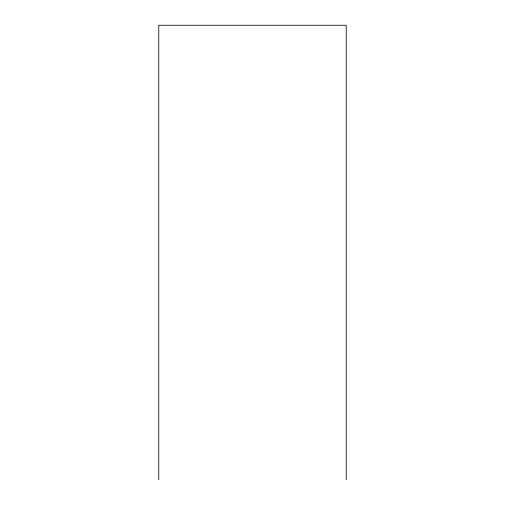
<?xml version="1.0" encoding="UTF-8"?>
<svg xmlns="http://www.w3.org/2000/svg" width="505" height="505" viewBox="0 0 505 505"><rect width="100%" height="100%" fill="white"/><g stroke="black" fill="none" stroke-linecap="round" stroke-linejoin="round"><path stroke-width="0.76" d="M346.228 479.75L346.228 25.25L158.772 25.25L158.772 479.75"/></g></svg>
